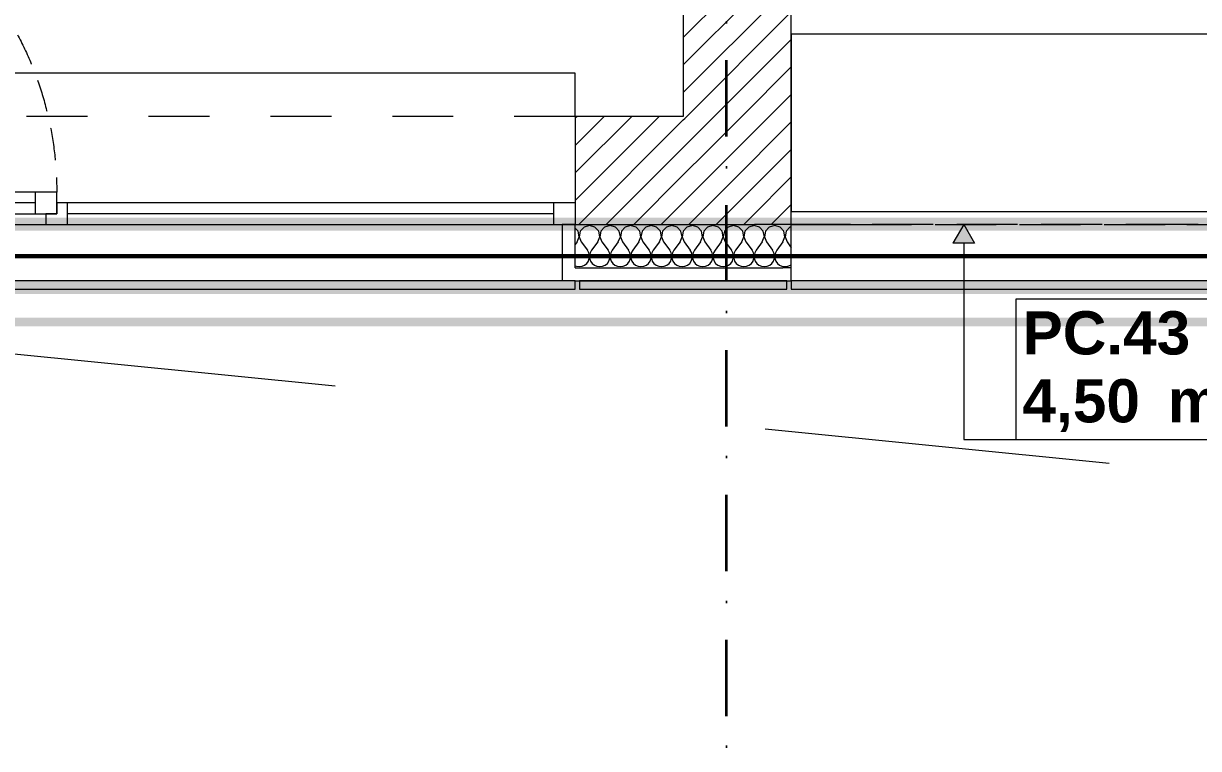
# Model space of a CAD drawing. Header units: millimetres. Extents: x 1322820 to 1391563, y 1051909 to 1098256.
# Drawn here: x 1349902 to 1352621, y 1077518 to 1079196 of the extents above; entities that cross this region are included whole.
import ezdxf
from ezdxf.enums import TextEntityAlignment as Align

# ---------------------------------------------------------------- set-up
doc = ezdxf.new("R2010")
doc.units = ezdxf.units.MM
doc.header["$MEASUREMENT"] = 0
doc.set_wipeout_variables(frame=1)
for name, pattern in [('AStair_dashed', [1800, 800, -1000]), ('Dashed', [282.222223, 141.111112, -141.111112]), ('Dot & Dashed', [335.138881, 176.388884, -88.194442, 0, -70.555556]), ('DUBLU_INTRERUPT', [1.093612, 0.529167, -0.211667, 0.141111, -0.211667]), ('Hidden Line', [195.611112, 141.111112, -54.5]), ('pard', [115, 75, -40]), ('Wipeout_Contour', [1000, 0, -1000])]:
    doc.linetypes.add(name, pattern=pattern)
doc.layers.get('0').update_dxf_attribs({"true_color": 0x787878})
for name, color, linetype, true_color in [('arhitectura - adnotatii', 7, 'Continuous', 0x787878), ('arhitectura - decoratii fatada', 7, 'Continuous', 0x787878), ('New_ARCHICAD Windows', 7, 'Continuous', 0x787878), ('New_arhitectura - axe', 7, 'Continuous', 0x787878), ('New_arhitectura - perete cortina', 7, 'Continuous', 0x787878), ('New_rezistenta - pereti de rezistenta', 7, 'Continuous', 0x787878), ('rezistenta - pereti de rezistenta', 7, 'Continuous', 0x787878)]:
    doc.layers.add(name, color=color, linetype=linetype, true_color=true_color)
for name, color, linetype, lineweight, true_color in [('arhitectura - adnotatii_Pen_No__1', 7, 'Continuous', 13, 0x787878), ('arhitectura - decoratii fatada_Pen_No__101', 7, 'Continuous', 13, 0x787878), ('arhitectura - desen 2D_Pen_No__2', 7, 'Continuous', 13, 0x787878), ('New_ARCHICAD Windows_Pen_No__1', 7, 'Continuous', 13, 0x787878), ('New_ARCHICAD Windows_Pen_No__21', 7, 'Continuous', 20, 0x787878), ('New_arhitectura - axe_Pen_No__201', 7, 'Continuous', 35, 0x787878), ('New_arhitectura - perete cortina_Pen_No__1', 7, 'Continuous', 13, 0x787878), ('New_rezistenta - pereti de rezistenta_Pen_No__1', 7, 'Continuous', 13, 0x787878), ('New_rezistenta - pereti de rezistenta_Pen_No__21', 7, 'Continuous', 20, 0x787878), ('rezistenta - pereti de rezistenta_Pen_No__1', 7, 'Continuous', 13, 0x787878)]:
    doc.layers.add(name, color=color, linetype=linetype, lineweight=lineweight, true_color=true_color)
for name, color, linetype in [('Circuit echipo', 7, 'Continuous'), ('circuite iluminat vitali', 1, 'Continuous'), ('circuite prize vitali', 1, 'Continuous')]:
    doc.layers.add(name, color=color, linetype=linetype)
doc.styles.add('GENERATED_STYLE_1', font='arialbd.ttf')
pattern_1 = [(45, (1356235.236, 1078942.57), (-31.8198, 31.8198), [])]

# ---------------------------------------------------------------- blocks, each defined once
blk = doc.blocks.new('Wall_10_1', base_point=(1351678.5, 1079170.6))
at = {"color": 254, "linetype": 'Wipeout_Contour', "lineweight": 0, "ltscale": 6924601.01176873}
blk.add_wipeout([(1351678.5, 1078760.6), (1356178.5, 1078760.6), (1356178.5, 1078790.6), (1351678.5, 1078790.6)], dxfattribs=at).dxf.layer = 'rezistenta - pereti de rezistenta'
at = {"layer": 'rezistenta - pereti de rezistenta_Pen_No__1', "color": 7, "linetype": 'Continuous', "lineweight": 13, "flags": 128}
blk.add_lwpolyline([(1351678.5, 1078760.6), (1356178.5, 1078760.6)], dxfattribs=at)
at = {"color": 254, "linetype": 'Wipeout_Contour', "lineweight": 0, "ltscale": 6924675.791128043}
blk.add_wipeout([(1351678.5, 1078790.6), (1356178.5, 1078790.6), (1356178.5, 1078820.6), (1351678.5, 1078820.6)], dxfattribs=at).dxf.layer = 'rezistenta - pereti de rezistenta'
at = {"layer": 'rezistenta - pereti de rezistenta_Pen_No__1', "color": 7, "linetype": 'Continuous', "lineweight": 13, "flags": 128}
blk.add_lwpolyline([(1351678.5, 1078790.6), (1351678.5, 1078760.6)], dxfattribs=at)
at = {"color": 254, "linetype": 'Wipeout_Contour', "lineweight": 0, "ltscale": 6924837.819024511}
blk.add_wipeout([(1351678.5, 1078820.6), (1356178.5, 1078820.6), (1356178.5, 1078920.6), (1351678.5, 1078920.6)], dxfattribs=at).dxf.layer = 'rezistenta - pereti de rezistenta'
at = {"layer": 'rezistenta - pereti de rezistenta_Pen_No__1', "color": 7, "linetype": 'Continuous', "lineweight": 13, "flags": 128}
blk.add_lwpolyline([(1351678.5, 1078820.6), (1351678.5, 1078790.6)], dxfattribs=at)
at = {"color": 254, "linetype": 'Wipeout_Contour', "lineweight": 0, "ltscale": 6925274.082607418}
blk.add_wipeout([(1356178.5, 1079170.6), (1351678.5, 1079170.6), (1351678.5, 1078920.6), (1356178.5, 1078920.6)], dxfattribs=at).dxf.layer = 'rezistenta - pereti de rezistenta'
at = {"layer": 'rezistenta - pereti de rezistenta_Pen_No__1', "color": 7, "linetype": 'Continuous', "lineweight": 13, "flags": 128}
for points in [[(1356178.5, 1079170.6), (1351678.5, 1079170.6)], [(1351678.5, 1079170.6), (1351678.5, 1078920.6)], [(1351678.5, 1078920.6), (1351678.5, 1078820.6)]]:
    blk.add_lwpolyline(points, dxfattribs=at)
blk = doc.blocks.new('Curtain Wall_1_1', base_point=(1356235.2, 1078942.6))
at = {"layer": 'New_arhitectura - perete cortina_Pen_No__1', "color": 7, "linetype": 'Hidden Line', "lineweight": 13}
for p, q in [((1351678.5, 1078730.6), (1351678.5, 1078730.6)), ((1351815.5, 1078730.6), (1351678.5, 1078730.6)), ((1351678.5, 1078730.6), (1351815.5, 1078730.6)), ((1351678.5, 1078730.6), (1351678.5, 1078730.6)), ((1352593.5, 1078730.6), (1351815.5, 1078730.6)), ((1351815.5, 1078730.6), (1352593.5, 1078730.6)), ((1352593.5, 1078730.6), (1352815.5, 1078730.6)), ((1352593.5, 1078730.6), (1352593.5, 1078730.6)), ((1352593.5, 1078730.6), (1352593.5, 1078730.6)), ((1352593.5, 1078730.6), (1352593.5, 1078730.6)), ((1352815.5, 1078730.6), (1352593.5, 1078730.6)), ((1352593.5, 1078730.6), (1352593.5, 1078730.6))]:
    blk.add_line(p, q, dxfattribs=at)
blk.add_point((1351678.5, 1078730.6), dxfattribs=at)
blk.add_point((1351678.5, 1078730.6), dxfattribs=at)
blk = doc.blocks.new('*X50', base_point=(1356235.2, 1078942.6))
at = {"layer": 'New_rezistenta - pereti de rezistenta_Pen_No__1', "color": 7, "linetype": 'Continuous', "lineweight": 13}
for p, q in [((1351604.9, 1078724.7), (1351595, 1078727.5)), ((1351613.7, 1078715.1), (1351604.9, 1078724.7)), ((1351627.5, 1078724.7), (1351618.7, 1078715.1)), ((1351640, 1078728.2), (1351627.5, 1078724.7)), ((1351652.5, 1078724.7), (1351640, 1078728.2)), ((1351661.3, 1078715.1), (1351652.5, 1078724.7)), ((1351675.1, 1078724.7), (1351666.3, 1078715.1)), ((1351678.5, 1078725.6), (1351675.1, 1078724.7)), ((1351616.1, 1078702.3), (1351613.7, 1078715.1)), ((1351614.4, 1078698), (1351616.1, 1078702.3)), ((1351618.7, 1078715.1), (1351616.3, 1078702.3)), ((1351616.3, 1078702.3), (1351621, 1078690.1)), ((1351621, 1078690.1), (1351635.2, 1078671.1)), ((1351659, 1078690.1), (1351644.8, 1078671.1)), ((1351659, 1078690.1), (1351663.7, 1078702.3)), ((1351663.7, 1078702.3), (1351661.3, 1078715.1)), ((1351666.3, 1078715.1), (1351663.9, 1078702.3)), ((1351663.9, 1078702.3), (1351668.6, 1078690.1)), ((1351668.6, 1078690.1), (1351678.5, 1078676.9)), ((1351638.4, 1078665.3), (1351635.2, 1078671.1)), ((1351639.8, 1078659.5), (1351638.4, 1078665.3)), ((1351641.6, 1078665.3), (1351640.1, 1078659)), ((1351644.8, 1078671.1), (1351641.6, 1078665.3)), ((1351670.3, 1078633.9), (1351676.3, 1078636.5)), ((1351676.3, 1078636.5), (1351678.5, 1078638.3)), ((1351656.3, 1078634.3), (1351657.3, 1078633.9)), ((1351657.3, 1078633.9), (1351663.8, 1078633)), ((1351663.8, 1078633), (1351670.3, 1078633.9))]:
    blk.add_line(p, q, dxfattribs=at)
blk = doc.blocks.new('*X53', base_point=(1356235.2, 1078942.6))
at = {"layer": 'New_rezistenta - pereti de rezistenta_Pen_No__1', "color": 7, "linetype": 'Continuous', "lineweight": 13}
for p, q in [((1351185.1, 1078715.1), (1351178.5, 1078722.3)), ((1351198.9, 1078724.7), (1351190.1, 1078715.1)), ((1351211.4, 1078728.2), (1351198.9, 1078724.7)), ((1351223.9, 1078724.7), (1351211.4, 1078728.2)), ((1351232.7, 1078715.1), (1351223.9, 1078724.7)), ((1351246.5, 1078724.7), (1351237.7, 1078715.1)), ((1351259, 1078728.2), (1351246.5, 1078724.7)), ((1351271.6, 1078724.7), (1351259, 1078728.2)), ((1351280.3, 1078715.1), (1351271.6, 1078724.7)), ((1351294.1, 1078724.7), (1351285.4, 1078715.1)), ((1351306.7, 1078728.2), (1351294.1, 1078724.7)), ((1351319.2, 1078724.7), (1351306.7, 1078728.2)), ((1351328, 1078715.1), (1351319.2, 1078724.7)), ((1351341.8, 1078724.7), (1351333, 1078715.1)), ((1351354.3, 1078728.2), (1351341.8, 1078724.7)), ((1351366.8, 1078724.7), (1351354.3, 1078728.2)), ((1351375.6, 1078715.1), (1351366.8, 1078724.7)), ((1351389.4, 1078724.7), (1351380.6, 1078715.1)), ((1351401.9, 1078728.2), (1351389.4, 1078724.7)), ((1351414.4, 1078724.7), (1351401.9, 1078728.2)), ((1351423.2, 1078715.1), (1351414.4, 1078724.7)), ((1351437, 1078724.7), (1351428.2, 1078715.1)), ((1351449.5, 1078728.2), (1351437, 1078724.7)), ((1351462, 1078724.7), (1351449.5, 1078728.2)), ((1351470.8, 1078715.1), (1351462, 1078724.7)), ((1351484.6, 1078724.7), (1351475.8, 1078715.1)), ((1351497.1, 1078728.2), (1351484.6, 1078724.7)), ((1351509.7, 1078724.7), (1351497.1, 1078728.2)), ((1351518.4, 1078715.1), (1351509.7, 1078724.7)), ((1351532.2, 1078724.7), (1351523.5, 1078715.1)), ((1351544.8, 1078728.2), (1351532.2, 1078724.7)), ((1351557.3, 1078724.7), (1351544.8, 1078728.2)), ((1351566.1, 1078715.1), (1351557.3, 1078724.7)), ((1351579.9, 1078724.7), (1351571.1, 1078715.1)), ((1351592.4, 1078728.2), (1351579.9, 1078724.7)), ((1351595, 1078727.5), (1351592.4, 1078728.2)), ((1351182.9, 1078690.1), (1351178.5, 1078684.3)), ((1351182.9, 1078690.1), (1351187.5, 1078702.3)), ((1351187.5, 1078702.3), (1351185.1, 1078715.1)), ((1351190.1, 1078715.1), (1351187.7, 1078702.3)), ((1351187.7, 1078702.3), (1351192.4, 1078690.1)), ((1351192.4, 1078690.1), (1351206.7, 1078671.1)), ((1351230.5, 1078690.1), (1351216.2, 1078671.1)), ((1351230.5, 1078690.1), (1351235.1, 1078702.3)), ((1351235.1, 1078702.3), (1351232.7, 1078715.1)), ((1351237.7, 1078715.1), (1351235.3, 1078702.3)), ((1351235.3, 1078702.3), (1351240, 1078690.1)), ((1351240, 1078690.1), (1351254.3, 1078671.1)), ((1351278.1, 1078690.1), (1351263.8, 1078671.1)), ((1351278.1, 1078690.1), (1351282.8, 1078702.3)), ((1351282.8, 1078702.3), (1351280.3, 1078715.1)), ((1351285.4, 1078715.1), (1351283, 1078702.3)), ((1351283, 1078702.3), (1351287.6, 1078690.1)), ((1351287.6, 1078690.1), (1351301.9, 1078671.1)), ((1351325.7, 1078690.1), (1351311.4, 1078671.1)), ((1351325.7, 1078690.1), (1351330.4, 1078702.3)), ((1351330.4, 1078702.3), (1351328, 1078715.1)), ((1351333, 1078715.1), (1351330.6, 1078702.3)), ((1351330.6, 1078702.3), (1351335.2, 1078690.1)), ((1351335.2, 1078690.1), (1351349.5, 1078671.1)), ((1351373.3, 1078690.1), (1351359, 1078671.1)), ((1351373.3, 1078690.1), (1351378, 1078702.3)), ((1351378, 1078702.3), (1351375.6, 1078715.1)), ((1351380.6, 1078715.1), (1351378.2, 1078702.3)), ((1351378.2, 1078702.3), (1351382.9, 1078690.1)), ((1351382.9, 1078690.1), (1351397.1, 1078671.1)), ((1351421, 1078690.1), (1351406.7, 1078671.1)), ((1351421, 1078690.1), (1351425.6, 1078702.3)), ((1351425.6, 1078702.3), (1351423.2, 1078715.1)), ((1351428.2, 1078715.1), (1351425.8, 1078702.3)), ((1351425.8, 1078702.3), (1351430.5, 1078690.1)), ((1351430.5, 1078690.1), (1351444.8, 1078671.1)), ((1351468.6, 1078690.1), (1351454.3, 1078671.1)), ((1351468.6, 1078690.1), (1351473.2, 1078702.3)), ((1351473.2, 1078702.3), (1351470.8, 1078715.1)), ((1351475.8, 1078715.1), (1351473.4, 1078702.3)), ((1351473.4, 1078702.3), (1351478.1, 1078690.1)), ((1351478.1, 1078690.1), (1351492.4, 1078671.1)), ((1351516.2, 1078690.1), (1351501.9, 1078671.1)), ((1351516.2, 1078690.1), (1351520.9, 1078702.3)), ((1351520.9, 1078702.3), (1351518.4, 1078715.1)), ((1351523.5, 1078715.1), (1351521, 1078702.3)), ((1351521, 1078702.3), (1351525.7, 1078690.1)), ((1351525.7, 1078690.1), (1351540, 1078671.1)), ((1351563.8, 1078690.1), (1351549.5, 1078671.1)), ((1351563.8, 1078690.1), (1351568.5, 1078702.3)), ((1351568.5, 1078702.3), (1351566.1, 1078715.1)), ((1351571.1, 1078715.1), (1351568.7, 1078702.3)), ((1351568.7, 1078702.3), (1351573.3, 1078690.1)), ((1351573.3, 1078690.1), (1351587.6, 1078671.1)), ((1351611.4, 1078690.1), (1351597.1, 1078671.1)), ((1351611.4, 1078690.1), (1351614.4, 1078698)), ((1351209.8, 1078665.3), (1351206.7, 1078671.1)), ((1351211.3, 1078658.9), (1351209.8, 1078665.3)), ((1351213, 1078665.3), (1351211.5, 1078658.9)), ((1351216.2, 1078671.1), (1351213, 1078665.3)), ((1351257.5, 1078665.3), (1351254.3, 1078671.1)), ((1351258.9, 1078658.9), (1351257.5, 1078665.3)), ((1351260.6, 1078665.3), (1351259.1, 1078658.9)), ((1351263.8, 1078671.1), (1351260.6, 1078665.3)), ((1351305.1, 1078665.3), (1351301.9, 1078671.1)), ((1351306.6, 1078658.9), (1351305.1, 1078665.3)), ((1351308.2, 1078665.3), (1351306.8, 1078658.9)), ((1351311.4, 1078671.1), (1351308.2, 1078665.3)), ((1351352.7, 1078665.3), (1351349.5, 1078671.1)), ((1351354.2, 1078658.9), (1351352.7, 1078665.3)), ((1351355.9, 1078665.3), (1351354.4, 1078658.9)), ((1351359, 1078671.1), (1351355.9, 1078665.3)), ((1351400.3, 1078665.3), (1351397.1, 1078671.1)), ((1351401.8, 1078658.9), (1351400.3, 1078665.3)), ((1351403.5, 1078665.3), (1351402, 1078658.9)), ((1351406.7, 1078671.1), (1351403.5, 1078665.3)), ((1351447.9, 1078665.3), (1351444.8, 1078671.1)), ((1351449.4, 1078658.9), (1351447.9, 1078665.3)), ((1351451.1, 1078665.3), (1351449.6, 1078658.9)), ((1351454.3, 1078671.1), (1351451.1, 1078665.3)), ((1351495.6, 1078665.3), (1351492.4, 1078671.1)), ((1351497, 1078658.9), (1351495.6, 1078665.3)), ((1351498.7, 1078665.3), (1351497.2, 1078658.9)), ((1351501.9, 1078671.1), (1351498.7, 1078665.3)), ((1351543.2, 1078665.3), (1351540, 1078671.1)), ((1351544.7, 1078658.9), (1351543.2, 1078665.3)), ((1351546.3, 1078665.3), (1351544.9, 1078658.9)), ((1351549.5, 1078671.1), (1351546.3, 1078665.3)), ((1351590.8, 1078665.3), (1351587.6, 1078671.1)), ((1351592.3, 1078658.9), (1351590.8, 1078665.3)), ((1351594, 1078665.3), (1351592.5, 1078658.9)), ((1351597.1, 1078671.1), (1351594, 1078665.3)), ((1351194.1, 1078633.9), (1351200.1, 1078636.5)), ((1351200.1, 1078636.5), (1351205.2, 1078640.7)), ((1351205.2, 1078640.7), (1351208.9, 1078646.1)), ((1351208.9, 1078646.1), (1351211, 1078652.4)), ((1351211, 1078652.4), (1351211.3, 1078658.9)), ((1351211.5, 1078658.9), (1351211.8, 1078652.4)), ((1351211.8, 1078652.4), (1351213.9, 1078646.1)), ((1351213.9, 1078646.1), (1351217.7, 1078640.7)), ((1351217.7, 1078640.7), (1351222.7, 1078636.5)), ((1351222.7, 1078636.5), (1351228.7, 1078633.9)), ((1351241.7, 1078633.9), (1351247.8, 1078636.5)), ((1351247.8, 1078636.5), (1351252.8, 1078640.7)), ((1351252.8, 1078640.7), (1351256.5, 1078646.1)), ((1351256.5, 1078646.1), (1351258.6, 1078652.4)), ((1351258.6, 1078652.4), (1351258.9, 1078658.9)), ((1351259.1, 1078658.9), (1351259.5, 1078652.4)), ((1351259.5, 1078652.4), (1351261.6, 1078646.1)), ((1351261.6, 1078646.1), (1351265.3, 1078640.7)), ((1351265.3, 1078640.7), (1351270.3, 1078636.5)), ((1351270.3, 1078636.5), (1351276.3, 1078633.9)), ((1351289.4, 1078633.9), (1351295.4, 1078636.5)), ((1351295.4, 1078636.5), (1351300.4, 1078640.7)), ((1351300.4, 1078640.7), (1351304.2, 1078646.1)), ((1351304.2, 1078646.1), (1351306.3, 1078652.4)), ((1351306.3, 1078652.4), (1351306.6, 1078658.9)), ((1351306.8, 1078658.9), (1351307.1, 1078652.4)), ((1351307.1, 1078652.4), (1351309.2, 1078646.1)), ((1351309.2, 1078646.1), (1351312.9, 1078640.7)), ((1351312.9, 1078640.7), (1351318, 1078636.5)), ((1351318, 1078636.5), (1351324, 1078633.9)), ((1351337, 1078633.9), (1351343, 1078636.5)), ((1351343, 1078636.5), (1351348, 1078640.7)), ((1351348, 1078640.7), (1351351.8, 1078646.1)), ((1351351.8, 1078646.1), (1351353.9, 1078652.4)), ((1351353.9, 1078652.4), (1351354.2, 1078658.9)), ((1351354.4, 1078658.9), (1351354.7, 1078652.4)), ((1351354.7, 1078652.4), (1351356.8, 1078646.1)), ((1351356.8, 1078646.1), (1351360.5, 1078640.7)), ((1351360.5, 1078640.7), (1351365.6, 1078636.5)), ((1351365.6, 1078636.5), (1351371.6, 1078633.9)), ((1351384.6, 1078633.9), (1351390.6, 1078636.5)), ((1351390.6, 1078636.5), (1351395.7, 1078640.7)), ((1351395.7, 1078640.7), (1351399.4, 1078646.1)), ((1351399.4, 1078646.1), (1351401.5, 1078652.4)), ((1351401.5, 1078652.4), (1351401.8, 1078658.9)), ((1351402, 1078658.9), (1351402.3, 1078652.4)), ((1351402.3, 1078652.4), (1351404.4, 1078646.1)), ((1351404.4, 1078646.1), (1351408.1, 1078640.7)), ((1351408.1, 1078640.7), (1351413.2, 1078636.5)), ((1351413.2, 1078636.5), (1351419.2, 1078633.9)), ((1351432.2, 1078633.9), (1351438.2, 1078636.5)), ((1351438.2, 1078636.5), (1351443.3, 1078640.7)), ((1351443.3, 1078640.7), (1351447, 1078646.1)), ((1351447, 1078646.1), (1351449.1, 1078652.4)), ((1351449.1, 1078652.4), (1351449.4, 1078658.9)), ((1351449.6, 1078658.9), (1351449.9, 1078652.4)), ((1351449.9, 1078652.4), (1351452, 1078646.1)), ((1351452, 1078646.1), (1351455.8, 1078640.7)), ((1351455.8, 1078640.7), (1351460.8, 1078636.5)), ((1351460.8, 1078636.5), (1351466.8, 1078633.9)), ((1351479.8, 1078633.9), (1351485.8, 1078636.5)), ((1351485.8, 1078636.5), (1351490.9, 1078640.7)), ((1351490.9, 1078640.7), (1351494.6, 1078646.1)), ((1351494.6, 1078646.1), (1351496.7, 1078652.4)), ((1351496.7, 1078652.4), (1351497, 1078658.9)), ((1351497.2, 1078658.9), (1351497.6, 1078652.4)), ((1351497.6, 1078652.4), (1351499.7, 1078646.1)), ((1351499.7, 1078646.1), (1351503.4, 1078640.7)), ((1351503.4, 1078640.7), (1351508.4, 1078636.5)), ((1351508.4, 1078636.5), (1351514.4, 1078633.9)), ((1351527.5, 1078633.9), (1351533.5, 1078636.5)), ((1351533.5, 1078636.5), (1351538.5, 1078640.7)), ((1351538.5, 1078640.7), (1351542.2, 1078646.1)), ((1351542.2, 1078646.1), (1351544.3, 1078652.4)), ((1351544.3, 1078652.4), (1351544.7, 1078658.9)), ((1351544.9, 1078658.9), (1351545.2, 1078652.4)), ((1351545.2, 1078652.4), (1351547.3, 1078646.1)), ((1351547.3, 1078646.1), (1351551, 1078640.7)), ((1351551, 1078640.7), (1351556.1, 1078636.5)), ((1351556.1, 1078636.5), (1351562.1, 1078633.9)), ((1351575.1, 1078633.9), (1351581.1, 1078636.5)), ((1351581.1, 1078636.5), (1351586.1, 1078640.7)), ((1351586.1, 1078640.7), (1351589.9, 1078646.1)), ((1351589.9, 1078646.1), (1351592, 1078652.4)), ((1351592, 1078652.4), (1351592.3, 1078658.9)), ((1351592.5, 1078658.9), (1351592.8, 1078652.4)), ((1351592.8, 1078652.4), (1351594.9, 1078646.1)), ((1351594.9, 1078646.1), (1351598.6, 1078640.7)), ((1351598.6, 1078640.7), (1351603.7, 1078636.5)), ((1351603.7, 1078636.5), (1351609.7, 1078633.9)), ((1351622.7, 1078633.9), (1351628.7, 1078636.5)), ((1351628.7, 1078636.5), (1351633.8, 1078640.7)), ((1351633.8, 1078640.7), (1351637.5, 1078646.1)), ((1351637.5, 1078646.1), (1351639.6, 1078652.4)), ((1351639.6, 1078652.4), (1351639.9, 1078658.9)), ((1351639.9, 1078658.9), (1351639.8, 1078659.5)), ((1351640.1, 1078659), (1351640.1, 1078658.9)), ((1351640.1, 1078658.9), (1351640.4, 1078652.4)), ((1351640.4, 1078652.4), (1351642.5, 1078646.1)), ((1351642.5, 1078646.1), (1351646.2, 1078640.7)), ((1351646.2, 1078640.7), (1351651.3, 1078636.5)), ((1351651.3, 1078636.5), (1351656.3, 1078634.3)), ((1351178.5, 1078635), (1351181.1, 1078633.9)), ((1351181.1, 1078633.9), (1351187.6, 1078633)), ((1351187.6, 1078633), (1351194.1, 1078633.9)), ((1351228.7, 1078633.9), (1351235.2, 1078633)), ((1351235.2, 1078633), (1351241.7, 1078633.9)), ((1351276.3, 1078633.9), (1351282.9, 1078633)), ((1351282.9, 1078633), (1351289.4, 1078633.9)), ((1351324, 1078633.9), (1351330.5, 1078633)), ((1351330.5, 1078633), (1351337, 1078633.9)), ((1351371.6, 1078633.9), (1351378.1, 1078633)), ((1351378.1, 1078633), (1351384.6, 1078633.9)), ((1351419.2, 1078633.9), (1351425.7, 1078633)), ((1351425.7, 1078633), (1351432.2, 1078633.9)), ((1351466.8, 1078633.9), (1351473.3, 1078633)), ((1351473.3, 1078633), (1351479.8, 1078633.9)), ((1351514.4, 1078633.9), (1351521, 1078633)), ((1351521, 1078633), (1351527.5, 1078633.9)), ((1351562.1, 1078633.9), (1351568.6, 1078633)), ((1351568.6, 1078633), (1351575.1, 1078633.9)), ((1351609.7, 1078633.9), (1351616.2, 1078633)), ((1351616.2, 1078633), (1351622.7, 1078633.9))]:
    blk.add_line(p, q, dxfattribs=at)
blk = doc.blocks.new('Horizontal Multi-Sash Window 23')
at = {"layer": 'New_ARCHICAD Windows_Pen_No__1', "color": 7, "linetype": 'Continuous', "lineweight": 13}
for p, q in [((975, 25), (427, 573)), ((-1000, 200), (-1000, 300)), ((-1000, 300), (1000, 300)), ((1000, 300), (1000, 200)), ((-950, 0), (175, 0)), ((250, 25), (925, 25)), ((-950, -25), (175, -25)), ((175, -50), (-950, -50)), ((950, -50), (225, -50)), ((-970, -180), (970, -180))]:
    blk.add_line(p, q, dxfattribs=at)
at = {"layer": 'New_ARCHICAD Windows_Pen_No__1', "color": 7, "linetype": 'Dashed', "lineweight": 13}
blk.add_line((-1000, 200), (1000, 200), dxfattribs=at)
at = {"layer": 'New_ARCHICAD Windows_Pen_No__1', "color": 7, "linetype": 'pard', "lineweight": 13}
blk.add_arc((975, 25), 775, 135, 180, dxfattribs=at)
at = {"layer": 'New_ARCHICAD Windows_Pen_No__21', "color": 7, "linetype": 'Continuous', "lineweight": 20}
for p, q in [((-1000, 200), (-1000, 0)), ((1000, 200), (1000, 0)), ((-1000, 0), (-950, 0)), ((-1000, 0), (-1000, -50)), ((-1000, 0), (-1000, -50)), ((-950, 0), (-950, -50)), ((175, -50), (175, 0)), ((175, 0), (200, 0)), ((200, 25), (250, 25)), ((200, -25), (200, 25)), ((200, 0), (200, -25)), ((250, 25), (250, -25)), ((250, 25), (925, 25)), ((250, 0), (925, 0)), ((925, -25), (925, 25)), ((925, 25), (975, 25)), ((975, 25), (975, -25)), ((975, -25), (975, 0)), ((975, 0), (1000, 0)), ((1000, 0), (1000, -50)), ((1000, 0), (1000, -50)), ((200, -25), (225, -25)), ((250, -25), (200, -25)), ((225, -25), (225, -50)), ((925, -25), (250, -25)), ((975, -25), (925, -25)), ((950, -50), (950, -25)), ((950, -25), (975, -25)), ((-950, -50), (-1000, -50)), ((-970, -50), (-970, -180)), ((200, -50), (175, -50)), ((225, -50), (200, -50)), ((1000, -50), (950, -50)), ((970, -50), (970, -180)), ((-1000, -180), (-970, -180)), ((1000, -180), (970, -180))]:
    blk.add_line(p, q, dxfattribs=at)
blk = doc.blocks.new('Wall_15_1', base_point=(1346928.5, 1078980.6))
at = {"layer": 'New_rezistenta - pereti de rezistenta', "linetype": 'Continuous', "lineweight": 0, "true_color": 0x000000}
h = blk.add_hatch(dxfattribs=at)
h.set_pattern_fill('BETON_ARMAT_0001', color=18, style=0, pattern_type=2)
h.set_pattern_definition(pattern_1)
h.paths.add_polyline_path([(1351178.5, 1078980.6), (1351178.5, 1078780.6), (1351178.5, 1078730.6), (1351428.5, 1078730.6), (1351428.5, 1078980.6)])
h = blk.add_hatch(dxfattribs=at)
h.set_pattern_fill('BETON_ARMAT_0001', color=18, style=0, pattern_type=2)
h.set_pattern_definition(pattern_1)
h.paths.add_polyline_path([(1351678.5, 1078980.6), (1351428.5, 1078980.6), (1351593, 1078730.6), (1351678.5, 1078730.6)])
h = blk.add_hatch(dxfattribs=at)
h.set_pattern_fill('BETON_ARMAT_0001', color=18, style=0, pattern_type=2)
h.set_pattern_definition(pattern_1)
h.paths.add_polyline_path([(1351593, 1078730.6), (1351428.5, 1078980.6), (1351428.5, 1078730.6)])
at = {"layer": 'New_rezistenta - pereti de rezistenta_Pen_No__21', "color": 7, "linetype": 'Continuous', "lineweight": 20}
for p, q in [((1351178.5, 1078980.6), (1351178.5, 1078780.6)), ((1351178.5, 1078780.6), (1351178.5, 1078730.6)), ((1351148.5, 1078730.6), (1351148.5, 1078600.6)), ((1351178.5, 1078730.6), (1351148.5, 1078730.6)), ((1351178.5, 1078730.6), (1351428.5, 1078730.6)), ((1351178.5, 1078630.6), (1351178.5, 1078730.6)), ((1351428.5, 1078730.6), (1351593, 1078730.6)), ((1351678.5, 1078730.6), (1351593, 1078730.6)), ((1351178.5, 1078630.6), (1351658.8, 1078630.6)), ((1351678.5, 1078630.6), (1351658.8, 1078630.6)), ((1351178.5, 1078600.6), (1351148.5, 1078600.6))]:
    blk.add_line(p, q, dxfattribs=at)
at = {"layer": 'New_rezistenta - pereti de rezistenta_Pen_No__21', "color": 7, "linetype": 'Continuous', "lineweight": 20, "flags": 128}
for points in [[(1351428.5, 1078980.6), (1351178.5, 1078980.6)], [(1351678.5, 1078730.6), (1351678.5, 1078980.6)], [(1351678.5, 1078630.6), (1351678.5, 1078730.6)], [(1351678.5, 1078600.6), (1351678.5, 1078630.6)], [(1351178.5, 1078600.6), (1351678.5, 1078600.6)]]:
    blk.add_lwpolyline(points, dxfattribs=at)
at = {"layer": 'New_ARCHICAD Windows', "color": 7, "linetype": 'Continuous', "lineweight": 13, "xscale": -1, "zscale": 1000}
blk.add_blockref('Horizontal Multi-Sash Window 23', (1350178.5, 1078780.6), dxfattribs=at)
at = {"layer": 'New_rezistenta - pereti de rezistenta', "color": 7, "lineweight": 20}
for name in ['*X53', '*X50']:
    blk.add_blockref(name, (1356235.2, 1078942.6), dxfattribs=at)
blk = doc.blocks.new('Wall_17_1', base_point=(1351428.5, 1078980.6))
at = {"layer": 'New_rezistenta - pereti de rezistenta', "linetype": 'Continuous', "lineweight": 0, "true_color": 0x000000}
h = blk.add_hatch(dxfattribs=at)
h.set_pattern_fill('BETON_ARMAT_0001', color=18, style=0, pattern_type=2)
h.set_pattern_definition(pattern_1)
h.paths.add_polyline_path([(1351428.5, 1083520.6), (1351428.5, 1078980.6), (1351678.5, 1078980.6), (1351678.5, 1083520.6)])
at = {"layer": 'New_rezistenta - pereti de rezistenta_Pen_No__21', "color": 7, "linetype": 'Continuous', "lineweight": 20, "flags": 128}
for points in [[(1351428.5, 1083520.6), (1351428.5, 1078980.6)], [(1351678.5, 1078980.6), (1351678.5, 1083520.6)]]:
    blk.add_lwpolyline(points, dxfattribs=at)
blk = doc.blocks.new('Wall_165_1', base_point=(1349178.5, 1078580.6))
at = {"layer": 'arhitectura - decoratii fatada_Pen_No__101', "color": 253, "linetype": 'Continuous', "lineweight": 13, "flags": 128}
for points in [[(1351178.5, 1078600.6), (1349178.5, 1078600.6)], [(1349178.5, 1078600.6), (1349178.5, 1078580.6)], [(1351178.5, 1078580.6), (1351178.5, 1078600.6)], [(1349178.5, 1078580.6), (1351178.5, 1078580.6)]]:
    blk.add_lwpolyline(points, dxfattribs=at)
blk = doc.blocks.new('Wall_166_1', base_point=(1349178.5, 1078580.6))
at = {"layer": 'arhitectura - decoratii fatada_Pen_No__101', "color": 253, "linetype": 'Continuous', "lineweight": 13, "flags": 128}
for points in [[(1351178.5, 1078600.6), (1349178.5, 1078600.6)], [(1349178.5, 1078600.6), (1349178.5, 1078580.6)], [(1351178.5, 1078580.6), (1351178.5, 1078600.6)], [(1349178.5, 1078580.6), (1351178.5, 1078580.6)]]:
    blk.add_lwpolyline(points, dxfattribs=at)
blk = doc.blocks.new('Wall_167_1', base_point=(1349178.5, 1078580.6))
at = {"layer": 'arhitectura - decoratii fatada_Pen_No__101', "color": 253, "linetype": 'Continuous', "lineweight": 13, "flags": 128}
for points in [[(1351178.5, 1078600.6), (1349178.5, 1078600.6)], [(1349178.5, 1078600.6), (1349178.5, 1078580.6)], [(1351178.5, 1078580.6), (1351178.5, 1078600.6)], [(1349178.5, 1078580.6), (1351178.5, 1078580.6)]]:
    blk.add_lwpolyline(points, dxfattribs=at)
blk = doc.blocks.new('Wall_168_1', base_point=(1351188.5, 1078580.6))
at = {"layer": 'arhitectura - decoratii fatada_Pen_No__101', "color": 253, "linetype": 'Continuous', "lineweight": 13, "flags": 128}
for points in [[(1351668.5, 1078600.6), (1351188.5, 1078600.6)], [(1351188.5, 1078600.6), (1351188.5, 1078580.6)], [(1351668.5, 1078580.6), (1351668.5, 1078600.6)], [(1351188.5, 1078580.6), (1351668.5, 1078580.6)]]:
    blk.add_lwpolyline(points, dxfattribs=at)
blk = doc.blocks.new('Wall_169_1', base_point=(1351188.5, 1078580.6))
at = {"layer": 'arhitectura - decoratii fatada_Pen_No__101', "color": 253, "linetype": 'Continuous', "lineweight": 13, "flags": 128}
for points in [[(1351668.5, 1078600.6), (1351188.5, 1078600.6)], [(1351188.5, 1078600.6), (1351188.5, 1078580.6)], [(1351668.5, 1078580.6), (1351668.5, 1078600.6)], [(1351188.5, 1078580.6), (1351668.5, 1078580.6)]]:
    blk.add_lwpolyline(points, dxfattribs=at)
blk = doc.blocks.new('Wall_170_1', base_point=(1351188.5, 1078580.6))
at = {"layer": 'arhitectura - decoratii fatada_Pen_No__101', "color": 253, "linetype": 'Continuous', "lineweight": 13, "flags": 128}
for points in [[(1351668.5, 1078600.6), (1351188.5, 1078600.6)], [(1351188.5, 1078600.6), (1351188.5, 1078580.6)], [(1351668.5, 1078580.6), (1351668.5, 1078600.6)], [(1351188.5, 1078580.6), (1351668.5, 1078580.6)]]:
    blk.add_lwpolyline(points, dxfattribs=at)
blk = doc.blocks.new('Wall_171_1', base_point=(1351678.5, 1078580.6))
at = {"layer": 'arhitectura - decoratii fatada_Pen_No__101', "color": 253, "linetype": 'Continuous', "lineweight": 13, "flags": 128}
for points in [[(1356178.5, 1078600.6), (1351678.5, 1078600.6)], [(1351678.5, 1078600.6), (1351678.5, 1078580.6)], [(1351678.5, 1078580.6), (1356178.5, 1078580.6)]]:
    blk.add_lwpolyline(points, dxfattribs=at)
blk = doc.blocks.new('Label_1_1', base_point=(1352077.5, 1078730.6))
at = {"layer": 'arhitectura - adnotatii', "linetype": 'Continuous', "lineweight": 0, "true_color": 0x000000}
blk.add_hatch(color=18, dxfattribs=at).paths.add_polyline_path([(1352077.5, 1078730.6), (1352052.5, 1078687.3), (1352102.5, 1078687.3)])
at = {"layer": 'arhitectura - adnotatii_Pen_No__1', "color": 7, "linetype": 'Continuous', "lineweight": 13}
for p, q in [((1352077.5, 1078730.6), (1352052.5, 1078687.3)), ((1352077.5, 1078730.6), (1352102.5, 1078687.3)), ((1352102.5, 1078687.3), (1352052.5, 1078687.3)), ((1352077.5, 1078687.3), (1352077.5, 1078233.4)), ((1352077.5, 1078233.4), (1352198.5, 1078233.4)), ((1352198.5, 1078233.4), (1353223.3, 1078233.4))]:
    blk.add_line(p, q, dxfattribs=at)
at = {"layer": 'arhitectura - adnotatii_Pen_No__1', "color": 7, "linetype": 'Continuous', "lineweight": 13, "flags": 128}
blk.add_lwpolyline([(1352198.5, 1078395.6), (1352198.5, 1078233.4), (1353223.3, 1078233.4), (1353223.3, 1078395.6), (1353223.3, 1078557.7), (1352198.5, 1078557.7)], close=True, dxfattribs=at)
at = {"layer": 'arhitectura - adnotatii_Pen_No__1', "color": 7, "lineweight": 13, "char_height": 100, "attachment_point": 1, "style": 'GENERATED_STYLE_1'}
for s, insert in [('\\A1;\\pt0,1000;PC.43{\\H0.66x;\\S^  ;\\S^  ;\\S^  ;\\S^  ;\\S^  ;\\S^  ;\\S^  ;\\S^  ;\\S^  ;\\S^  ;\\S^  ;}', (1352213.5, 1078529.9)), ('\\A1;\\pt0,1000;4,50{\\H0.66x;\\S^  ;} m{\\H0.66x;\\S^  ;} x 2,65{\\H0.66x;\\S^  ;} m{\\H0.66x;\\S^  ;\\S^  ;\\S^  ;\\S^  ;\\S^  ;\\S^  ;\\S^  ;\\S^  ;}', (1352213.5, 1078372.7))]:
    blk.add_mtext(s, dxfattribs=dict(at, insert=insert))
at = {"layer": 'arhitectura - adnotatii_Pen_No__1', "color": 7, "lineweight": 13, "style": 'GENERATED_STYLE_1'}
for tag, p in [('DUMMY_124', (1352203.5, 1078552.7)), ('DUMMY_125', (1352203.5, 1078395.6))]:
    blk.add_attdef(tag, text='', height=100, dxfattribs=at).set_placement(p, align=Align.TOP_LEFT)
blk = doc.blocks.new('Standard grid marker')
at = {"layer": 'New_arhitectura - axe_Pen_No__201', "linetype": 'Dot & Dashed', "lineweight": 35}
blk.add_line((1000, 0), (43350, 0), dxfattribs=at)
at = {"layer": 'New_arhitectura - axe_Pen_No__201', "lineweight": 35, "style": 'GENERATED_STYLE_1'}
for tag, p in [('AC_MarkerText_1_0', (-106.1, 7.1)), ('AC_MarkerText_1_1', (44456, 7.1))]:
    blk.add_attdef(tag, text='', height=125, rotation=270, dxfattribs=at).set_placement(p, align=Align.MIDDLE_CENTER)
blk = doc.blocks.new('terasa')
at = {"layer": 'arhitectura - adnotatii', "linetype": 'Continuous', "lineweight": 13}
blk.add_blockref('Label_1_1', (1352077.508, 1078730.6), dxfattribs=at)
at = {"layer": 'arhitectura - decoratii fatada', "lineweight": 20}
for name, p in [('Wall_165_1', (1349178.502, 1078580.6)), ('Wall_166_1', (1349178.502, 1078580.6)), ('Wall_167_1', (1349178.502, 1078580.6)), ('Wall_168_1', (1351188.498, 1078580.6)), ('Wall_169_1', (1351188.498, 1078580.6)), ('Wall_170_1', (1351188.498, 1078580.6)), ('Wall_171_1', (1351678.502, 1078580.6))]:
    blk.add_blockref(name, p, dxfattribs=at)
at = {"layer": 'New_arhitectura - axe', "linetype": 'Continuous', "lineweight": 13, "zscale": 1000, "rotation": 90}
blk.add_blockref('Standard grid marker', (1351528.502, 1052120.65), dxfattribs=at)
at = {"layer": 'New_arhitectura - perete cortina', "linetype": 'Continuous', "lineweight": 0}
blk.add_blockref('Curtain Wall_1_1', (1356235.236, 1078942.57), dxfattribs=at)
at = {"layer": 'rezistenta - pereti de rezistenta', "lineweight": 13}
blk.add_blockref('Wall_10_1', (1351678.502, 1079170.6), dxfattribs=at)
at = {"layer": 'arhitectura - desen 2D_Pen_No__2', "linetype": 'AStair_dashed', "lineweight": 13}
blk.add_line((1355995.913, 1077819.325), (1346478.502, 1078770.6), dxfattribs=at)
at = {"layer": 'New_rezistenta - pereti de rezistenta', "lineweight": 20}
for name, p in [('Wall_17_1', (1351428.502, 1078980.6)), ('Wall_15_1', (1346928.502, 1078980.6))]:
    blk.add_blockref(name, p, dxfattribs=at)

msp = doc.modelspace()

# ---------------------------------------------------------------- block references
msp.add_blockref('terasa', (0, 0))

# ---------------------------------------------------------------- next in the draw order: linework, layer by layer
at = {"layer": 'Circuit echipo', "linetype": 'DUBLU_INTRERUPT', "lineweight": 20, "ltscale": 1000, "const_width": 10}
msp.add_lwpolyline([(1332208.4, 1082095.9), (1332208.4, 1080213.8), (1346368.2, 1080213.8), (1346368.2, 1078657.1), (1361539.2, 1078657.1), (1361539.2, 1079924.8), (1361539.2, 1079924.8), (1361539.2, 1079924.8), (1361539.2, 1079924.8)], dxfattribs=at)
at = {"layer": 'circuite iluminat vitali', "lineweight": 20, "const_width": 20}
msp.add_lwpolyline([(1361574.6, 1081020.8), (1361607.1, 1081020.8), (1361607.1, 1083222.2), (1362204.3, 1083222.2), (1362204.3, 1078505.1), (1346202.7, 1078505.1), (1346202.7, 1079609.7), (1345979.5, 1079609.7), (1345979.5, 1079609.7), (1345979.5, 1079609.7)], dxfattribs=at)
at = {"layer": 'circuite prize vitali', "lineweight": 20, "const_width": 30}
for points in [[(1332275.3, 1082106.1), (1332275.3, 1080272.7), (1346456.6, 1080272.7), (1346456.6, 1078731.6), (1361137.8, 1078731.6), (1361137.8, 1080119.2), (1361214.1, 1080119.2), (1361214.1, 1080119.2), (1361214.1, 1080119.2)], [(1336918.1, 1080119.1), (1336918.1, 1080156.8), (1346301.5, 1080156.8), (1346301.5, 1078584.4), (1361226.8, 1078584.4), (1361226.8, 1079910.6), (1361226.8, 1079910.6), (1361226.8, 1079910.6), (1361226.8, 1079910.6)]]:
    msp.add_lwpolyline(points, dxfattribs=at)

doc.saveas('drawing.dxf')
